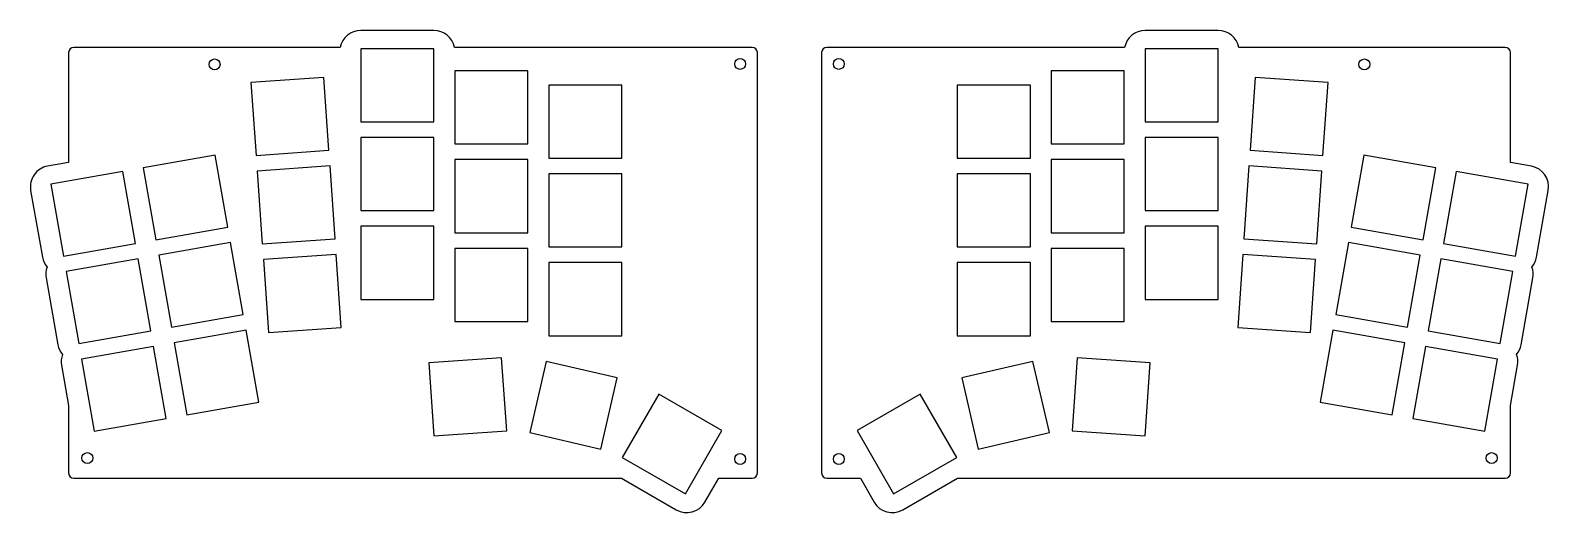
# Model space of a CAD drawing. Header units: millimetres. Extents: x -18 to 273, y -24 to 69.
import ezdxf

# ---------------------------------------------------------------- set-up
doc = ezdxf.new("R2010")
doc.units = ezdxf.units.MM

msp = doc.modelspace()

# ---------------------------------------------------------------- linework, layer by layer
for p, q in [((59.4, 68.61), (45.4, 68.61)), ((209.71, 68.61), (195.71, 68.61)), ((-10.6, 64.36), (-10.6, 43.32)), ((41.47, 65.36), (-9.6, 65.36)), ((59.4, 65.11), (45.4, 65.11)), ((45.4, 65.11), (45.4, 51.11)), ((59.4, 51.11), (59.4, 65.11)), ((120.4, 65.36), (63.33, 65.36)), ((121.4, -16.14), (121.4, 64.36)), ((133.71, 64.36), (133.71, -16.14)), ((191.78, 65.36), (134.71, 65.36)), ((209.71, 65.11), (195.71, 65.11)), ((195.71, 65.11), (195.71, 51.11)), ((209.71, 51.11), (209.71, 65.11)), ((264.71, 65.36), (213.64, 65.36)), ((265.71, 43.32), (265.71, 64.36)), ((38.32, 59.62), (24.35, 58.64)), ((24.35, 58.64), (25.33, 44.67)), ((39.29, 45.65), (38.32, 59.62)), ((77.4, 60.86), (63.4, 60.86)), ((63.4, 60.86), (63.4, 46.86)), ((77.4, 46.86), (77.4, 60.86)), ((191.71, 60.86), (177.71, 60.86)), ((177.71, 60.86), (177.71, 46.86)), ((191.71, 46.86), (191.71, 60.86)), ((216.79, 59.62), (215.81, 45.65)), ((230.75, 58.64), (216.79, 59.62)), ((229.78, 44.67), (230.75, 58.64)), ((95.4, 58.14), (81.4, 58.14)), ((81.4, 58.14), (81.4, 44.14)), ((95.4, 44.14), (95.4, 58.14)), ((173.71, 58.14), (159.71, 58.14)), ((159.71, 58.14), (159.71, 44.14)), ((173.71, 44.14), (173.71, 58.14)), ((45.4, 51.11), (59.4, 51.11)), ((195.71, 51.11), (209.71, 51.11)), ((59.4, 48.11), (45.4, 48.11)), ((45.4, 48.11), (45.4, 34.11)), ((59.4, 34.11), (59.4, 48.11)), ((63.4, 46.86), (77.4, 46.86)), ((177.71, 46.86), (191.71, 46.86)), ((209.71, 48.11), (195.71, 48.11)), ((195.71, 48.11), (195.71, 34.11)), ((209.71, 34.11), (209.71, 48.11)), ((17.5, 44.72), (3.71, 42.29)), ((19.93, 30.93), (17.5, 44.72)), ((25.33, 44.67), (39.29, 45.65)), ((77.4, 43.86), (63.4, 43.86)), ((63.4, 43.86), (63.4, 29.86)), ((77.4, 29.86), (77.4, 43.86)), ((81.4, 44.14), (95.4, 44.14)), ((159.71, 44.14), (173.71, 44.14)), ((191.71, 43.86), (177.71, 43.86)), ((177.71, 43.86), (177.71, 29.86)), ((191.71, 29.86), (191.71, 43.86)), ((215.81, 45.65), (229.78, 44.67)), ((237.6, 44.72), (235.17, 30.93)), ((251.39, 42.29), (237.6, 44.72)), ((-10.6, 43.32), (-14.62, 42.61)), ((-0.23, 41.59), (-14.01, 39.16)), ((2.21, 27.81), (-0.23, 41.59)), ((3.71, 42.29), (6.14, 28.5)), ((39.5, 42.66), (25.54, 41.68)), ((25.54, 41.68), (26.51, 27.71)), ((40.48, 28.69), (39.5, 42.66)), ((95.4, 41.14), (81.4, 41.14)), ((81.4, 41.14), (81.4, 27.14)), ((95.4, 27.14), (95.4, 41.14)), ((173.71, 41.14), (159.71, 41.14)), ((159.71, 41.14), (159.71, 27.14)), ((173.71, 27.14), (173.71, 41.14)), ((215.6, 42.66), (214.63, 28.69)), ((229.57, 41.68), (215.6, 42.66)), ((228.59, 27.71), (229.57, 41.68)), ((248.96, 28.5), (251.39, 42.29)), ((255.33, 41.59), (252.9, 27.81)), ((269.12, 39.16), (255.33, 41.59)), ((269.73, 42.61), (265.71, 43.32)), ((-17.87, 37.97), (-15.61, 25.17)), ((-14.01, 39.16), (-11.58, 25.37)), ((266.69, 25.37), (269.12, 39.16)), ((270.71, 25.17), (272.97, 37.97)), ((45.4, 34.11), (59.4, 34.11)), ((195.71, 34.11), (209.71, 34.11)), ((6.14, 28.5), (19.93, 30.93)), ((59.4, 31.11), (45.4, 31.11)), ((45.4, 31.11), (45.4, 17.11)), ((59.4, 17.11), (59.4, 31.11)), ((63.4, 29.86), (77.4, 29.86)), ((177.71, 29.86), (191.71, 29.86)), ((209.71, 31.11), (195.71, 31.11)), ((195.71, 31.11), (195.71, 17.11)), ((209.71, 17.11), (209.71, 31.11)), ((235.17, 30.93), (248.96, 28.5)), ((-11.58, 25.37), (2.21, 27.81)), ((20.45, 27.98), (6.67, 25.55)), ((22.88, 14.19), (20.45, 27.98)), ((26.51, 27.71), (40.48, 28.69)), ((77.4, 26.86), (63.4, 26.86)), ((63.4, 26.86), (63.4, 12.86)), ((77.4, 12.86), (77.4, 26.86)), ((81.4, 27.14), (95.4, 27.14)), ((159.71, 27.14), (173.71, 27.14)), ((191.71, 26.86), (177.71, 26.86)), ((177.71, 26.86), (177.71, 12.86)), ((191.71, 12.86), (191.71, 26.86)), ((214.63, 28.69), (228.59, 27.71)), ((234.65, 27.98), (232.22, 14.19)), ((248.44, 25.55), (234.65, 27.98)), ((252.9, 27.81), (266.69, 25.37)), ((2.73, 24.85), (-11.06, 22.42)), ((5.16, 11.06), (2.73, 24.85)), ((6.67, 25.55), (9.1, 11.76)), ((40.69, 25.7), (26.72, 24.72)), ((26.72, 24.72), (27.7, 10.76)), ((41.66, 11.73), (40.69, 25.7)), ((95.4, 24.14), (81.4, 24.14)), ((81.4, 24.14), (81.4, 10.14)), ((95.4, 10.14), (95.4, 24.14)), ((173.71, 24.14), (159.71, 24.14)), ((159.71, 24.14), (159.71, 10.14)), ((173.71, 10.14), (173.71, 24.14)), ((214.42, 25.7), (213.44, 11.73)), ((228.38, 24.72), (214.42, 25.7)), ((227.41, 10.76), (228.38, 24.72)), ((246.01, 11.76), (248.44, 25.55)), ((252.38, 24.85), (249.95, 11.06)), ((266.17, 22.42), (252.38, 24.85)), ((-14.91, 21.23), (-12.66, 8.43)), ((-11.06, 22.42), (-8.63, 8.63)), ((263.73, 8.63), (266.17, 22.42)), ((267.76, 8.43), (270.02, 21.23)), ((45.4, 17.11), (59.4, 17.11)), ((195.71, 17.11), (209.71, 17.11)), ((9.1, 11.76), (22.88, 14.19)), ((27.7, 10.76), (41.66, 11.73)), ((63.4, 12.86), (77.4, 12.86)), ((177.71, 12.86), (191.71, 12.86)), ((213.44, 11.73), (227.41, 10.76)), ((232.22, 14.19), (246.01, 11.76)), ((-8.63, 8.63), (5.16, 11.06)), ((23.4, 11.23), (9.62, 8.8)), ((9.62, 8.8), (12.05, -4.98)), ((25.84, -2.55), (23.4, 11.23)), ((81.4, 10.14), (95.4, 10.14)), ((159.71, 10.14), (173.71, 10.14)), ((231.7, 11.23), (229.27, -2.55)), ((245.49, 8.8), (231.7, 11.23)), ((243.06, -4.98), (245.49, 8.8)), ((249.95, 11.06), (263.73, 8.63)), ((5.68, 8.11), (-8.11, 5.68)), ((8.11, -5.68), (5.68, 8.11)), ((72.39, 5.91), (58.43, 4.94)), ((73.37, -8.05), (72.39, 5.91)), ((182.71, 5.91), (181.73, -8.05)), ((196.68, 4.94), (182.71, 5.91)), ((249.43, 8.11), (247, -5.68)), ((263.21, 5.68), (249.43, 8.11)), ((-11.96, 4.49), (-10.6, -3.22)), ((-8.11, 5.68), (-5.68, -8.11)), ((58.43, 4.94), (59.4, -9.03)), ((80.9, 5.24), (77.76, -8.4)), ((94.55, 2.09), (80.9, 5.24)), ((174.2, 5.24), (160.56, 2.09)), ((177.35, -8.4), (174.2, 5.24)), ((195.7, -9.03), (196.68, 4.94)), ((260.78, -8.11), (263.21, 5.68)), ((265.71, -3.22), (267.07, 4.49)), ((91.4, -11.55), (94.55, 2.09)), ((160.56, 2.09), (163.71, -11.55)), ((12.05, -4.98), (25.84, -2.55)), ((102.49, -1.03), (95.49, -13.16)), ((114.61, -8.03), (102.49, -1.03)), ((152.61, -1.03), (140.49, -8.03)), ((159.61, -13.16), (152.61, -1.03)), ((229.27, -2.55), (243.06, -4.98)), ((-10.6, -3.22), (-10.6, -16.14)), ((-5.68, -8.11), (8.11, -5.68)), ((247, -5.68), (260.78, -8.11)), ((265.71, -16.14), (265.71, -3.22)), ((59.4, -9.03), (73.37, -8.05)), ((77.76, -8.4), (91.4, -11.55)), ((107.61, -20.16), (114.61, -8.03)), ((140.49, -8.03), (147.49, -20.16)), ((163.71, -11.55), (177.35, -8.4)), ((181.73, -8.05), (195.7, -9.03)), ((95.49, -13.16), (107.61, -20.16)), ((147.49, -20.16), (159.61, -13.16)), ((-9.6, -17.14), (95.38, -17.14)), ((95.38, -17.14), (105.86, -23.19)), ((111.33, -21.73), (113.98, -17.14)), ((113.98, -17.14), (120.4, -17.14)), ((134.71, -17.14), (141.13, -17.14)), ((141.13, -17.14), (143.78, -21.73)), ((149.24, -23.19), (159.72, -17.14)), ((159.72, -17.14), (264.71, -17.14))]:
    msp.add_line(p, q)
for centre in [(17.38, 62.1), (118.1, 62.19), (137.01, 62.19), (237.72, 62.1), (-7, -13.29), (118.1, -13.46), (137.01, -13.46), (262.11, -13.29)]:
    msp.add_circle(centre, 1.05)
for centre, radius, start, end in [((45.4, 64.61), 4, 90, 169.1931), ((59.4, 64.61), 4, 10.8069, 90), ((195.71, 64.61), 4, 90, 169.1931), ((209.71, 64.61), 4, 10.8069, 90), ((-9.6, 64.36), 1, 90, 180), ((120.4, 64.36), 1, 0, 90), ((134.71, 64.36), 1, 90, 180), ((264.71, 64.36), 1, 0, 90), ((-13.93, 38.67), 4, 100, 190), ((269.03, 38.67), 4, 350, 80), ((-11.67, 25.87), 4, 190, 220), ((-10.97, 21.93), 4, 160, 190), ((266.77, 25.87), 4, 320, 350), ((266.08, 21.93), 4, 350, 380), ((-8.72, 9.12), 4, 190, 220), ((-8.02, 5.19), 4, 160, 190), ((263.82, 9.12), 4, 320, 350), ((263.13, 5.19), 4, 350, 380), ((-9.6, -16.14), 1, 180, 270), ((120.4, -16.14), 1, 270, 360), ((134.71, -16.14), 1, 180, 270), ((264.71, -16.14), 1, 270, 360), ((107.86, -19.73), 4, 240, 330), ((147.24, -19.73), 4, 210, 300)]:
    msp.add_arc(centre, radius, start, end)

doc.saveas('drawing.dxf')
